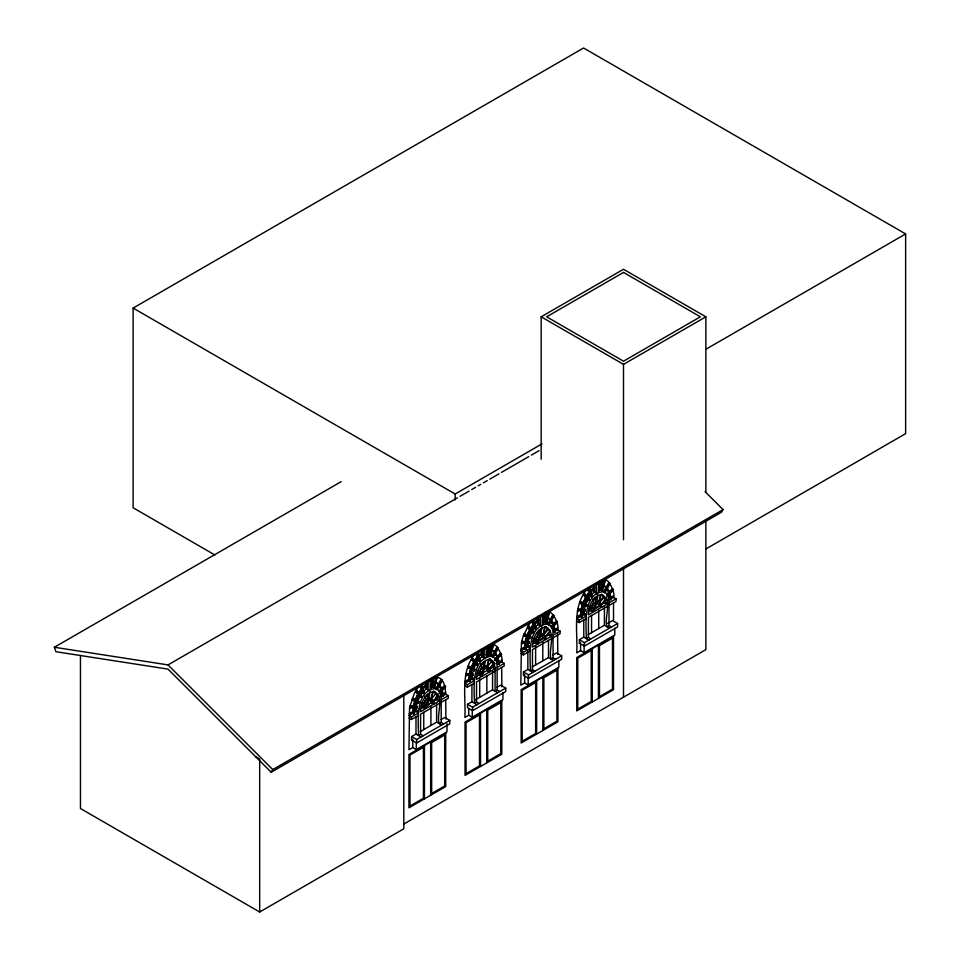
<?xml version="1.0" encoding="UTF-8"?>
<svg xmlns="http://www.w3.org/2000/svg" width="960" height="960" viewBox="0 0 960 960"><rect width="100%" height="100%" fill="white"/><g stroke="black" fill="none" stroke-linecap="round" stroke-linejoin="round"><path stroke-width="1.44" d="M414.444 707.952L414.084 713.652L412.704 713.364L408.948 715.524L411.444 716.976L418.488 712.908L415.992 711.468L413.136 713.112L414.084 713.652M470.028 680.268L471.924 679.176L474.42 680.616L467.376 684.684L464.88 683.232L468.636 681.072L470.016 681.36L470.376 675.66M525 646.812L525.36 642.816L529.08 643.284L529.188 642.06L528.24 641.508L529.38 637.092L534.9 627.42M525.96 647.976L527.856 646.884L530.352 648.324L523.32 652.392L520.812 650.94L524.568 648.78L525.948 649.068L526.308 643.368L525.36 642.816M581.292 610.524L580.944 616.236L581.88 616.776L582.24 611.076M446.976 723.696L446.976 731.88L416.328 749.58L412.776 747.528L408.948 749.748L409.572 707.52L413.088 707.412L412.704 713.364M415.992 711.468L416.376 706.092L417.324 702.408L418.476 703.068L418.992 701.556L417.84 700.896L419.76 696.672L417.96 694.488L415.548 699.804M418.14 687.24L414.336 693.456L409.572 707.52L417.216 707.868L417.324 706.644L416.376 706.092L413.748 705.984L415.008 701.304M423.132 735.78L420.588 734.316L418.524 735.516C418.44 721.44 414.564 691.044 435.552 688.488L437.904 689.604A20.184 11.652 -60 0 1 441.168 698.112L441.228 722.412L443.76 723.876M423.252 707.952L423.444 704.616M423.252 707.256C427.908 712.26 425.316 696.228 432.72 699.708L433.968 703.992L431.436 702.528L426.144 705.576M476.796 653.868L477.66 652.908L480.324 660.192L479.46 661.188L476.796 653.868L475.62 653.184C460.056 671.076 465.996 695.832 464.88 717.456L468.708 715.236L472.26 717.288L502.908 699.588L502.908 692.772M471.924 679.176L472.2 675.036M470.94 669.012L469.68 673.692L472.308 673.8L473.256 674.352L473.148 675.576L465.504 675.228M479.064 703.488L476.52 702.024L474.456 703.224C474.372 689.148 470.496 658.752 491.484 656.196L493.836 657.312A20.184 11.652 -60 0 1 497.1 665.82L497.16 690.12L499.692 691.572M479.184 675.66L479.184 674.52C484.524 679.716 481.296 666.792 487.56 667.776C492.912 672.396 485.94 673.272 486.324 667.332M558.84 660.48L558.84 667.296L528.192 684.996L524.64 682.944L520.812 685.164L521.436 642.936L524.952 642.828L524.568 648.78M527.856 646.884L528.132 642.744M534.996 671.196L532.452 669.732L530.388 670.932C530.304 656.856 526.428 626.46 547.416 623.904L549.768 625.02A20.184 11.652 -60 0 1 553.032 633.528L553.092 657.828L555.624 659.28M535.116 642.66C539.88 646.944 536.904 634.812 542.784 634.728L545.232 635.892L545.832 639.408L543.3 637.944L538.008 640.992M588.672 589.284L589.524 588.312L592.188 595.608L591.324 596.604L588.672 589.284L587.484 588.6C571.92 606.492 577.86 631.248 576.744 652.872L580.572 650.652L584.124 652.704L614.772 635.004L614.772 628.188M580.884 610.536L580.5 616.488L576.744 618.648L579.252 620.1L586.284 616.032L583.788 614.592L580.944 616.236M583.788 614.592L585.12 605.532L582.804 604.428L581.544 609.108M577.368 610.644L585.012 610.992L585.12 609.756L584.172 609.216M590.928 638.904L588.396 637.44L586.32 638.64C586.236 624.564 582.36 594.168 603.348 591.612L605.7 592.728A20.184 11.652 -60 0 1 608.964 601.236L609.024 625.536L611.556 626.988M591.048 611.076L591.252 607.728M430.824 685.824L432.072 682.464M432.42 677.952L431.628 681.816L435.324 682.104C437.868 682.104 443.172 688.752 440.928 689.208L438.96 685.2L441.468 689.52M434.268 676.98L431.916 687.372L431.148 687.384L432.984 678.276M488.088 646.944L487.56 649.524L492.096 650.208M489.912 645.984L487.848 655.08L487.08 655.08L488.916 645.984M546.132 612.396L543.78 622.788L543.012 622.788L542.436 622.464L543.936 617.88M544.284 613.368L543.504 617.232L548.028 617.916L547.488 617.604C549.768 617.544 555.132 624.42 552.792 624.624L550.824 620.616L553.332 624.936M543.012 622.788L545.112 612.408M598.872 587.736L600.216 581.076M602.064 580.104L599.712 590.496L598.944 590.496L600.792 581.4M488.964 650.136L488.4 649.8L491.148 650.124L488.46 649.512L491.232 649.812M543.78 622.788L543.204 622.452L544.332 617.508L547.08 617.832L544.896 617.844M544.68 615.936L545.268 613.356M599.424 588.924L599.976 586.452M600.9 585.264L600.912 582.348M410.52 708.06L410.952 706.392L410.004 705.84L414.3 706.524M413.352 705.972L414.6 701.112L415.944 701.844L414.696 706.536L413.748 705.984M415.548 701.652L413.652 713.904M415.752 701.772L418.896 694.896L423.12 689.016L421.944 688.332L425.892 684.732L425.652 682.38M430.044 691.416L428.388 697.848L430.92 699.312L433.356 691.56M429.528 695.268L428.868 697.848L431.4 699.312M430.884 699.3L432.864 691.572M466.452 675.768L466.884 674.1L465.936 673.548L470.232 674.232M469.284 673.68L470.532 668.82L471.684 669.48L474.828 662.604L479.052 656.724L478.512 656.412L482.892 652.476L482.256 651.468L482.892 651.84M471.48 669.36L469.584 681.612M472.308 673.8L475.248 665.124L475.704 664.38L476.88 665.064L477.6 663.888L472.176 658.056L475.62 661.464M472.296 668.016L468.24 665.964L469.38 666.636L468.768 668.1L467.616 667.428L474.408 670.776L474.924 669.264L473.772 668.604M485.64 660.408L484.32 665.556L488.652 667.416L489.9 671.7L487.368 670.236L480.888 673.98M488.796 659.28L486.816 666.996L489.288 659.268M530.016 622.656L523.284 635.784L521.436 642.936L522.384 643.476L522.816 641.808L521.868 641.256L526.164 641.94M525.216 641.388L526.464 636.528L523.548 635.136L530.34 638.484L530.856 636.972L529.704 636.312M541.908 626.832L540.252 633.264L542.784 634.728M542.064 628.116L540.732 633.264L543.264 634.728L545.22 626.976M544.728 626.988L543.228 634.704M578.316 611.184L578.748 609.516L577.8 608.964L582.096 609.648M581.148 609.096L582.396 604.236L579.48 602.844L586.272 606.192L586.788 604.68L585.636 604.02M583.344 604.776L581.892 610.44L581.88 616.776M583.548 604.896L586.692 598.02M597.84 594.54L596.184 600.972L600.516 602.82L601.764 607.116M597 599.688L597.66 597.108M591.048 610.368C595.812 614.652 592.836 602.52 598.716 602.436L600.672 594.684M601.152 594.684L598.68 602.412M471.876 669.552L470.628 674.244L469.68 673.692M526.548 637.884L525.612 641.4L526.56 641.952L527.808 637.26L525.96 642.732L525.516 649.32M582.492 609.66L583.74 604.968L582.396 604.236M434.436 686.292L435.516 682.56L438.804 684.672L438.264 684.36L435.84 688.716L433.308 687.156L434.676 682.104L435.216 682.416L433.008 682.404M433.104 682.14L432.528 681.804L434.76 681.792L436.536 676.62M433.848 687.468L436.692 676.944L440.34 678.432L443.268 681.972L444.828 686.244M497.712 656.892L494.412 651.696L497.004 647.028L497.544 647.34L492.312 656.736L489.24 654.864L490.608 649.812M490.692 649.5C492.42 634.572 504.456 656.856 501.66 661.944L498.096 664.008L497.268 657.996L499.044 664.2L498.216 658.044L495.624 653.544M489.78 655.176L493.008 644.64L493.608 644.928L490.548 655.548L491.448 650.268L494.736 652.38L491.448 650.268M550.884 619.716L550.344 619.404L552.936 614.736L553.476 615.048L548.244 624.444L545.172 622.572L546.54 617.52M544.392 617.22L546.624 617.208C548.352 602.28 560.388 624.564 557.592 629.652L554.028 631.716L553.2 625.704L554.976 631.908L554.148 625.752L551.556 621.252M545.712 622.884L548.94 612.348L549.54 612.636L546.492 623.256L547.02 619.224M605.532 590.484L606.756 588.324L608.724 592.32L609.588 592.308L606.276 587.112L608.868 582.444L609.408 582.756L610.14 583.644L604.836 592.956L601.104 590.28L602.472 585.228L603.012 585.54L600.804 585.528M600.324 584.928L602.556 584.916C604.284 569.988 616.32 592.272 613.524 597.36L607.644 600.756M601.644 590.592L604.872 580.056L605.472 580.344L602.424 590.964M439.02 684.3L435.624 682.188L436.752 678.228M434.616 687.84L437.136 676.908M491.928 648.576L492.684 645.936M547.86 616.284L549 612.324L549.54 612.636M602.232 589.416L602.952 586.932M606.816 587.424L603.42 585.312L604.932 580.032L605.472 580.344M417.96 694.488L419.112 695.16L416.688 700.464L412.308 698.256L413.448 698.928L412.836 700.392L411.684 699.72L418.476 703.068M421.428 703.176L423.852 703.044L425.808 699.612L424.812 696.132M424.296 703.14L425.58 700.632M477.36 670.884L479.784 670.752L481.74 667.32L480.744 663.84M524.7 635.808L525.324 634.344L524.172 633.672L528.228 635.724L527.616 637.188L526.464 636.528M533.292 638.592L535.716 638.46L537.672 635.028L537.012 632.712M536.16 638.556L538.296 635.076M580.632 603.516L581.256 602.052L580.104 601.38L584.16 603.432M585.312 604.8L590.832 595.128M589.224 606.3L591.648 606.168L593.604 602.736L592.608 599.256M592.092 606.264L592.656 604.944M471.48 667.512L473.892 662.196M472.62 668.172L475.044 662.868L471.444 659.232L476.88 665.064M527.412 635.22L529.224 631.236M528.552 635.88L530.976 630.576L529.836 629.904M583.344 602.928L585.768 597.612L586.908 598.284L584.484 603.588M415.212 699.648L417.744 694.236L415.512 691.524L420.948 697.356L421.668 696.18L416.244 690.348L419.688 693.756M471.144 667.356L473.676 661.944M527.076 635.064L529.608 629.652L527.376 626.94L532.812 632.772L533.532 631.596L528.108 625.764L531.552 629.172L530.796 630.324L529.608 629.652M528.228 635.724L530.76 630.312M583.008 602.772L585.54 597.36L583.32 594.648L588.744 600.48L589.464 599.304L584.04 593.472L585.528 595.272M438.48 683.988L441.072 679.32L441.612 679.632L442.344 680.52L437.04 689.832L436.38 689.028L441.612 679.632M491.772 656.424L494.196 652.068M547.704 624.132L550.128 619.776L550.668 620.088L547.38 617.976M603.636 591.84L606.06 587.484L606.6 587.796L603.312 585.684L603.852 585.996M604.176 592.152L609.408 582.756M436.5 689.52L437.736 687.36M439.32 692.388L441.336 690.288L442.164 696.3C444.684 696.984 442.128 690.78 441.888 689.244L439.176 684.828L441.804 680.208L442.344 680.52M493.056 656.148L494.892 652.908L497.4 657.228L494.892 652.908M495.768 651.384L497.736 647.916L498.276 648.228L492.972 657.54M550.212 621.696L548.364 624.936L549.036 625.74M548.904 625.248L554.208 615.936L553.476 615.048M341.148 481.68L54.36 647.256L55.932 651.72L168.012 669.12L271.188 772.236L272.76 769.596L723.06 509.616L705.072 491.64M723.06 509.616L721.488 512.256L271.188 772.236M416.736 692.232L417.456 691.044M472.668 659.94L473.388 658.752M480.792 669.528L482.364 667.368M486.852 667.02C480.972 667.104 483.948 679.236 479.184 674.952M528.6 627.648L529.32 626.46M584.532 595.356L585.252 594.168M419.532 692.1L421.212 689.676L422.4 690.36L419.88 693.996M474.624 661.02L477.144 657.384L478.332 658.068L475.812 661.704M530.556 628.728L533.076 625.092L534.264 625.776L531.744 629.412M587.328 595.224L589.008 592.8L590.196 593.484L587.676 597.12M418.476 693.048L421.08 689.316L419.688 685.476L420.36 684.696L421.548 685.392M474.408 660.756L477.012 657.024L475.62 653.184M530.34 628.464L532.956 624.732L531.552 620.892L532.728 621.576L535.392 628.896L536.256 627.9L533.592 620.604L532.728 621.576M531.516 629.148L534.984 624.432L534.444 624.12L538.824 620.184L538.188 619.812M587.484 588.6L588.888 592.44L586.272 596.172L587.484 596.88L586.728 598.032L585.54 597.36M587.448 596.856L590.928 592.14L589.74 591.456L593.688 587.856L593.448 585.504M431.808 698.58L435.672 693.648L438.132 695.064L433.5 700.992M489.432 668.7L494.064 662.772L491.604 661.356L486.96 667.272L489.696 669.288M542.892 634.98L547.536 629.064L549.996 630.48L550.308 631.332L545.628 636.996M549.996 630.48L545.568 636.96M598.824 602.688L603.468 596.772L605.928 598.188L606.24 599.04L601.56 604.704L605.928 598.188M489.636 669.252L494.376 663.624M544.044 634.404L546.9 631.032M599.976 602.112L603.78 597.612L601.692 594.144M423.528 693.48L420.864 686.16L421.728 685.2L424.392 692.484L423.528 693.48L421.596 690.72M423.036 692.016L420.492 695.496L421.668 696.18M423.216 691.812L426.324 688.992L426.324 685.548M441.228 722.412L439.152 723.6C436.26 714.156 444.756 697.908 434.508 691.572C425.04 691.908 420.612 703.5 420.588 711.708L439.152 700.992L436.62 699.504M478.968 659.712L476.424 663.204L477.6 663.888M495.084 667.788L493.824 661.98L490.44 659.28C480.972 659.616 476.544 671.208 476.52 679.416L495.084 668.7L492.552 667.212L492.552 666.144L495.084 667.788L495.084 691.308L497.16 690.12M553.092 657.828L551.016 659.016C548.124 649.572 556.62 633.324 546.372 626.988C536.904 627.324 532.476 638.916 532.452 647.124L551.016 636.408L548.484 634.92L548.484 633.852M591.012 594.936L594.12 592.116L594.12 588.672M609.024 625.536L606.948 626.724C604.056 617.28 612.552 601.032 602.304 594.696C592.836 595.032 588.408 606.624 588.396 614.832L606.948 604.116L604.416 602.628M442.464 689.112L444.936 686.544L445.584 686.916L438.948 693.804M499.224 655.968L497.58 657.672L498.216 658.044M495.888 660.456L501.516 654.624L501.12 653.556L500.484 653.196L497.172 656.58M555.156 623.676L556.8 621.96L557.448 622.332L551.82 628.164M607.116 595.512L609.132 593.412L609.78 593.784L610.908 599.616L610.08 593.46L606.972 587.952L607.512 588.264M610.26 592.236L612.732 589.668L613.38 590.04L606.744 596.928M438.9 691.272L440.928 689.208M441.24 688.872L444.552 685.488L445.584 686.916M439.38 691.824L445.188 685.848M494.832 658.98L496.86 656.916M494.472 660.384L501.12 653.556M550.764 626.688L552.792 624.624M553.116 624.288L556.416 620.904L557.448 622.332M551.244 627.24L557.052 621.264M606.708 594.396L608.724 592.32M609.048 591.996L612.348 588.6L613.38 590.04M607.176 594.948L612.984 588.972M423.048 687.84L425.928 685.152M426.576 685.524L422.736 689.112L423.276 689.424M478.02 656.448L481.86 652.86L482.508 653.232L478.668 656.82L479.208 657.132M534.444 624.12L538.44 620.94L537.792 620.568L533.952 624.156L535.14 624.84M590.844 590.964L593.724 588.276M591.072 592.548L590.532 592.236L594.372 588.648M422.58 688.704L426.96 684.768L426.324 683.76L426.96 684.132M477.876 656.04L481.824 652.44L481.584 650.088M533.808 623.748L537.756 620.148L537.516 617.796M594.756 587.256L594.12 586.884L594.756 587.892L590.532 592.236M429.876 680.016L428.856 680.784L428.856 690.444L426.324 688.992L426.06 686.424M485.808 647.724L484.788 648.492L484.788 658.152L482.256 656.7L481.86 652.86M480.336 658.152L482.256 656.7L482.256 653.256M597.672 583.14L596.652 583.908L596.652 593.568L594.12 592.116L593.856 589.548M470.04 678.528L471.984 677.388L474.516 678.852M525.972 646.236L527.916 645.096L530.448 646.56M470.016 679.644L468.636 679.356L464.94 681.432M525.948 647.352L524.568 647.064L520.872 649.14M214.932 555.012L133.116 507.768L133.116 308.076L583.572 48L905.64 233.94L905.64 433.644L705.72 549.06M541.152 459.24L541.152 316.812L623.508 269.268L705.864 316.812L705.864 492.228M541.152 316.812L623.508 364.356L705.864 316.812M133.116 308.076L455.172 494.016L542.148 443.796M705.72 349.356L905.64 233.94M54.36 647.256L168.012 664.908L457.392 497.832M459.996 496.344L469.08 491.1M471.672 489.6L475.56 487.344M478.164 485.844L480.756 484.356M483.348 482.856L487.248 480.6M489.84 479.112L498.924 473.868M501.516 472.368L528.768 456.636M531.36 455.136L539.148 450.636M439.812 695.964L443.112 694.8L441.852 691.08M445.728 692.544L442.476 694.428L443.112 696.492M495.744 663.672L499.044 662.508L497.784 658.788M501.66 660.252L498.408 662.136L499.044 664.2M557.592 627.96L554.34 629.844L554.976 631.908M607.608 599.088L610.908 597.924L609.648 594.204M613.524 595.668L610.272 597.552L610.908 599.616M419.352 709.5L423.756 706.956C428.388 711.456 425.592 698.976 431.628 700.068C436.98 704.688 430.008 705.564 430.38 699.624M434.028 701.028L436.62 699.528L436.62 698.436M439.848 697.632L445.728 694.236L448.26 695.7L448.26 698.292L441.228 702.36M475.284 677.208L479.688 674.268L482.22 675.732M488.664 669.48L492.552 667.236L495.084 668.7M532.524 644.16L535.62 641.976M544.596 637.188L548.484 634.944M588.456 611.868L591.552 609.684M593.94 608.7L599.232 605.652M601.824 604.152L604.416 602.652L604.416 601.56L606.948 603.204M426.756 705.924L429.096 704.568M539.784 640.668L542.124 639.312M594.552 609.048L599.232 606.348L599.028 603.24M441.228 699.768L448.26 695.7M497.16 667.476L504.192 663.408L504.192 666L497.16 670.068M553.092 635.184L560.124 631.116L560.124 633.708L553.092 637.776M609.024 602.892L616.068 598.824L616.068 601.416L609.024 605.472M408.948 718.032L411.444 719.472L418.488 715.404M439.152 703.512L420.588 714.228L420.588 734.316M464.88 685.74L467.376 687.18L474.42 683.112M495.084 671.22L476.52 681.936L476.52 702.024M520.812 653.448L523.32 654.888L530.352 650.82M551.016 638.928L532.452 649.644L532.452 669.732M576.744 621.156L579.252 622.596L586.284 618.528M606.948 606.636L588.396 617.352L588.396 637.44M441.108 719.556L444.72 717.456L449.796 720.384L449.82 723.816L416.652 742.956L411.588 740.028L411.588 736.596L415.992 734.052L421.056 736.98M420.336 731.544L436.62 722.136L441.684 725.064M497.04 687.264L500.652 685.164L505.728 688.092L505.752 691.524L472.584 710.664L467.52 707.736L467.52 704.304L471.924 701.76L476.988 704.688M475.128 699.912L492.552 689.844L497.616 692.772M552.972 654.972L556.584 652.872L561.66 655.8L561.684 659.232L528.516 678.372L523.452 675.444L523.452 672.012L527.856 669.468L532.92 672.396M532.2 666.96L548.484 657.552L553.548 660.48M607.692 623.376L612.528 620.58L617.592 623.508L617.616 626.94L584.448 646.08L579.384 643.152L579.384 639.72L583.788 637.176L588.852 640.104M588.132 634.668L604.416 625.26L609.48 628.188M411.588 740.028L412.776 739.344L412.776 747.528M579.384 643.152L580.572 642.468M411.588 736.596L416.652 739.512L449.796 720.384M467.52 704.304L472.584 707.22L505.728 688.092M523.452 672.012L528.516 674.928L561.66 655.8M579.384 639.72L584.448 642.636L617.592 623.508M403.572 824.172L705.864 649.644L705.864 520.416M80.46 655.524L80.46 808.524L259.68 912L403.8 828.792L403.8 695.1M576.804 616.848L580.5 614.772L581.448 615.324L580.944 614.52L583.848 612.804L586.38 614.268M409.008 713.724L412.704 711.648L413.652 712.2L413.136 711.396L416.052 709.68L418.584 711.144M541.74 615.432L542.76 615.024L542.76 624.684M589.032 609.072L593.88 608.808M533.1 641.364L537.948 641.1M477.168 673.656L482.016 673.392M421.236 705.948L426.084 705.684M589.332 607.884L594.18 607.632L591.648 606.168M533.4 640.176L538.248 639.924L535.716 638.46M477.468 672.468L482.316 672.216L479.784 670.752M421.536 704.76L426.384 704.508L423.852 703.044M522.384 643.476L529.08 643.284M600 585.276L603.96 585.624L603.42 585.312M543.204 622.452L545.172 622.572M486.216 654.756L489.24 654.864M602.472 585.228L600.264 585.216L600.828 585.552M434.676 682.104L432.468 682.092L433.032 682.428M578.748 609.516L585.12 609.756M522.816 641.808L529.188 642.06M466.884 674.1L473.256 674.352M410.952 706.392L417.324 706.644M601.104 590.28L598.368 590.172L598.944 590.496M581.256 602.052L586.788 604.68M525.324 634.344L530.856 636.972M469.38 666.636L474.924 669.264M433.308 687.156L431.34 687.036L431.916 687.372M413.448 698.928L418.992 701.556M606.756 588.324L609.264 592.632M609.444 593.088L610.08 593.46M613.524 597.36L616.068 598.824M593.688 587.856L594.324 588.216M610.608 599.796L609.132 593.412M603.78 597.612L606.24 599.04M588.888 592.44L590.064 593.124M591.324 596.604L589.392 593.844M596.664 600.972L599.196 602.436M588.288 598.62L589.464 599.304M598.716 605.544C604.248 609.516 597.132 605.208 597.624 602.064M593.604 602.736L596.148 604.2L594.468 598.404M588.744 600.48L585.768 597.612M592.512 604.284L595.044 605.748M585.12 605.532L586.272 606.192M591.048 609.936C596.388 615.132 593.16 602.208 599.424 603.18L600.72 604.212L601.26 607.008M584.064 610.452L585.012 610.992M583.788 613.476L586.32 614.94M580.5 616.488L581.448 617.028M554.148 625.752L553.512 625.38L554.976 630.216L554.028 630.024M557.592 629.652L560.124 631.116M538.188 619.176L538.824 619.548M537.756 620.148L538.392 620.508M554.028 631.716L554.664 632.088M532.956 624.732L534.132 625.416M551.016 635.496L548.472 633.864M536.256 627.9L535.08 627.228L538.188 624.408L538.188 616.224M535.392 628.896L533.46 626.136M532.356 630.912L533.532 631.596M537.672 635.028L540.216 636.492L538.536 630.696M542.784 637.836C548.76 641.22 540.948 638.544 542.256 635.04M531.636 632.088L532.812 632.772M536.58 636.588L539.112 638.04M529.188 637.824L530.34 638.484M537.648 643.692L535.116 642.228L535.116 643.368M524.952 642.828L525.9 643.38M527.856 645.768L530.388 647.232M525 648.528L525.948 649.068M500.868 654.252L501.516 654.624M488.004 650.172L486.504 654.756L487.08 655.08M501.66 661.944L504.192 663.408M481.824 652.44L482.46 652.8M498.096 664.008L498.732 664.38M477.012 657.024L478.2 657.708M479.148 659.52L480.324 660.192M479.46 661.188L477.528 658.428M484.8 665.556L487.332 667.02M486.852 670.128L489.384 671.592M481.74 667.32L484.272 668.784L482.604 662.988M480.648 668.88L483.18 670.332M473.256 670.116L474.408 670.776M469.968 675.672L469.02 675.12L468.636 681.072M471.924 678.06L474.456 679.524M441.648 689.964L442.284 690.336M441.336 690.288L442.8 696.672M425.892 684.732L426.528 685.092M419.688 685.476L420.864 686.16M421.08 689.316L422.268 690M439.152 700.08L436.62 698.628L436.392 696.372M431.028 699.564L433.56 701.028M433.764 701.58L438.444 695.916L435.984 694.488L433.896 691.02M417.744 694.236L418.968 694.932M426.3 699.06L428.832 700.512L427.476 694.356M430.92 702.42L433.452 703.884M425.808 699.612L428.34 701.076L426.672 695.28M419.76 696.672L420.948 697.356M424.716 701.172L427.248 702.624M423.252 706.812L425.784 708.276M416.268 707.328L417.216 707.868M413.088 707.412L414.036 707.964M415.992 710.352L418.524 711.816M255.564 756.624L259.68 759L259.68 912M491.556 649.896L494.952 652.008M168.012 664.908L272.76 769.596M545.76 626.436L547.848 629.904M497.544 647.34L498.276 648.228M489.828 658.728L492.216 663.048M444.936 686.544L445.728 694.236M595.272 597.48L596.628 603.636M539.34 629.772L540.696 635.928M537.624 632.004L538.164 634.476M483.408 662.064L484.764 668.22M593.976 584.7L594.756 592.476L594.756 584.292M545.328 639.3L544.224 635.82L541.74 635.844L539.256 638.7L538.152 643.836M538.044 616.992L538.824 624.768L538.824 616.584M537.792 620.568L538.188 624.408L540.72 625.86L540.72 616.2M482.1 649.284L482.892 657.06L482.892 648.876M431.232 700.116L431.436 702.528M426.168 681.576L426.96 689.352L426.96 681.168M557.784 654.48L557.592 633.672M501.852 686.772L501.66 667.404M445.92 719.064L445.728 699.696M623.508 364.356L623.508 539.772M623.508 568.26L623.508 697.188M613.524 602.82L613.524 620.004M604.416 606.684L604.416 625.26M598.692 582.732L598.692 592.392M598.716 609.804L598.716 628.548M598.44 645.048L598.44 698.412M592.248 648.624L592.248 701.988M591.552 615.384L591.552 632.688M584.448 642.636L584.448 646.08M584.124 644.508L584.124 652.704M583.788 619.956L583.788 637.176M580.572 643.836L580.572 650.652M579.252 620.1L579.252 622.596M548.484 640.404L548.484 657.552M542.784 642.096L542.784 660.84M542.844 677.148L542.844 730.5M536.652 680.724L536.652 734.076M535.62 646.236L535.62 664.98M528.516 674.928L528.516 678.372M528.192 676.8L528.192 684.996M527.856 650.808L527.856 669.468M524.64 674.76L524.64 682.944M523.32 652.392L523.32 654.888M492.552 671.268L492.552 689.844M486.828 647.316L486.828 656.976M486.852 675.84L486.852 693.132M486.72 709.548L486.72 762.912M480.528 713.124L480.528 766.476M479.688 678.528L479.688 697.272M472.584 707.22L472.584 710.664M472.26 710.46L472.26 717.288M471.924 684.54L471.924 701.76M468.708 708.42L468.708 715.236M467.376 684.684L467.376 687.18M455.172 494.016L455.172 499.968M436.62 703.56L436.62 722.136M430.896 679.608L430.896 689.268M430.92 706.68L430.92 725.424M430.644 741.924L430.644 795.288M424.452 745.5L424.452 798.864M423.756 712.26L423.756 729.564M416.652 739.512L416.652 742.956M416.328 742.752L416.328 749.58M415.992 716.832L415.992 734.052M411.444 716.976L411.444 719.472M623.508 272.436L546.648 316.812L623.508 361.188L700.368 316.812L623.508 272.436M445.716 733.224L408.948 754.452L408.948 807.804L445.716 786.576L445.716 733.224M501.804 700.836L465.036 722.076L465.036 775.428L501.804 754.2L501.804 700.836M557.928 668.436L521.16 689.664L521.16 743.028L557.928 721.8L557.928 668.436M613.524 636.348L576.744 657.576L576.744 710.928L613.524 689.7L613.524 636.348M423.42 747.288L409.98 755.04L409.98 806.028L423.42 798.264L423.42 747.288M444.696 735L431.664 742.524L431.664 793.5L444.696 785.988L444.696 735M479.496 714.912L466.056 722.664L466.056 773.64L479.496 765.888L479.496 714.912M500.772 702.624L487.752 710.148L487.752 761.124L500.772 753.6L500.772 702.624M535.632 682.5L522.192 690.264L522.192 741.24L535.632 733.488L535.632 682.5M556.896 670.224L543.876 677.736L543.876 728.724L556.896 721.2L556.896 670.224M591.216 650.412L577.776 658.164L577.776 709.152L591.216 701.388L591.216 650.412M612.492 638.124L599.472 645.648L599.472 696.624L612.492 689.112L612.492 638.124"/></g></svg>
